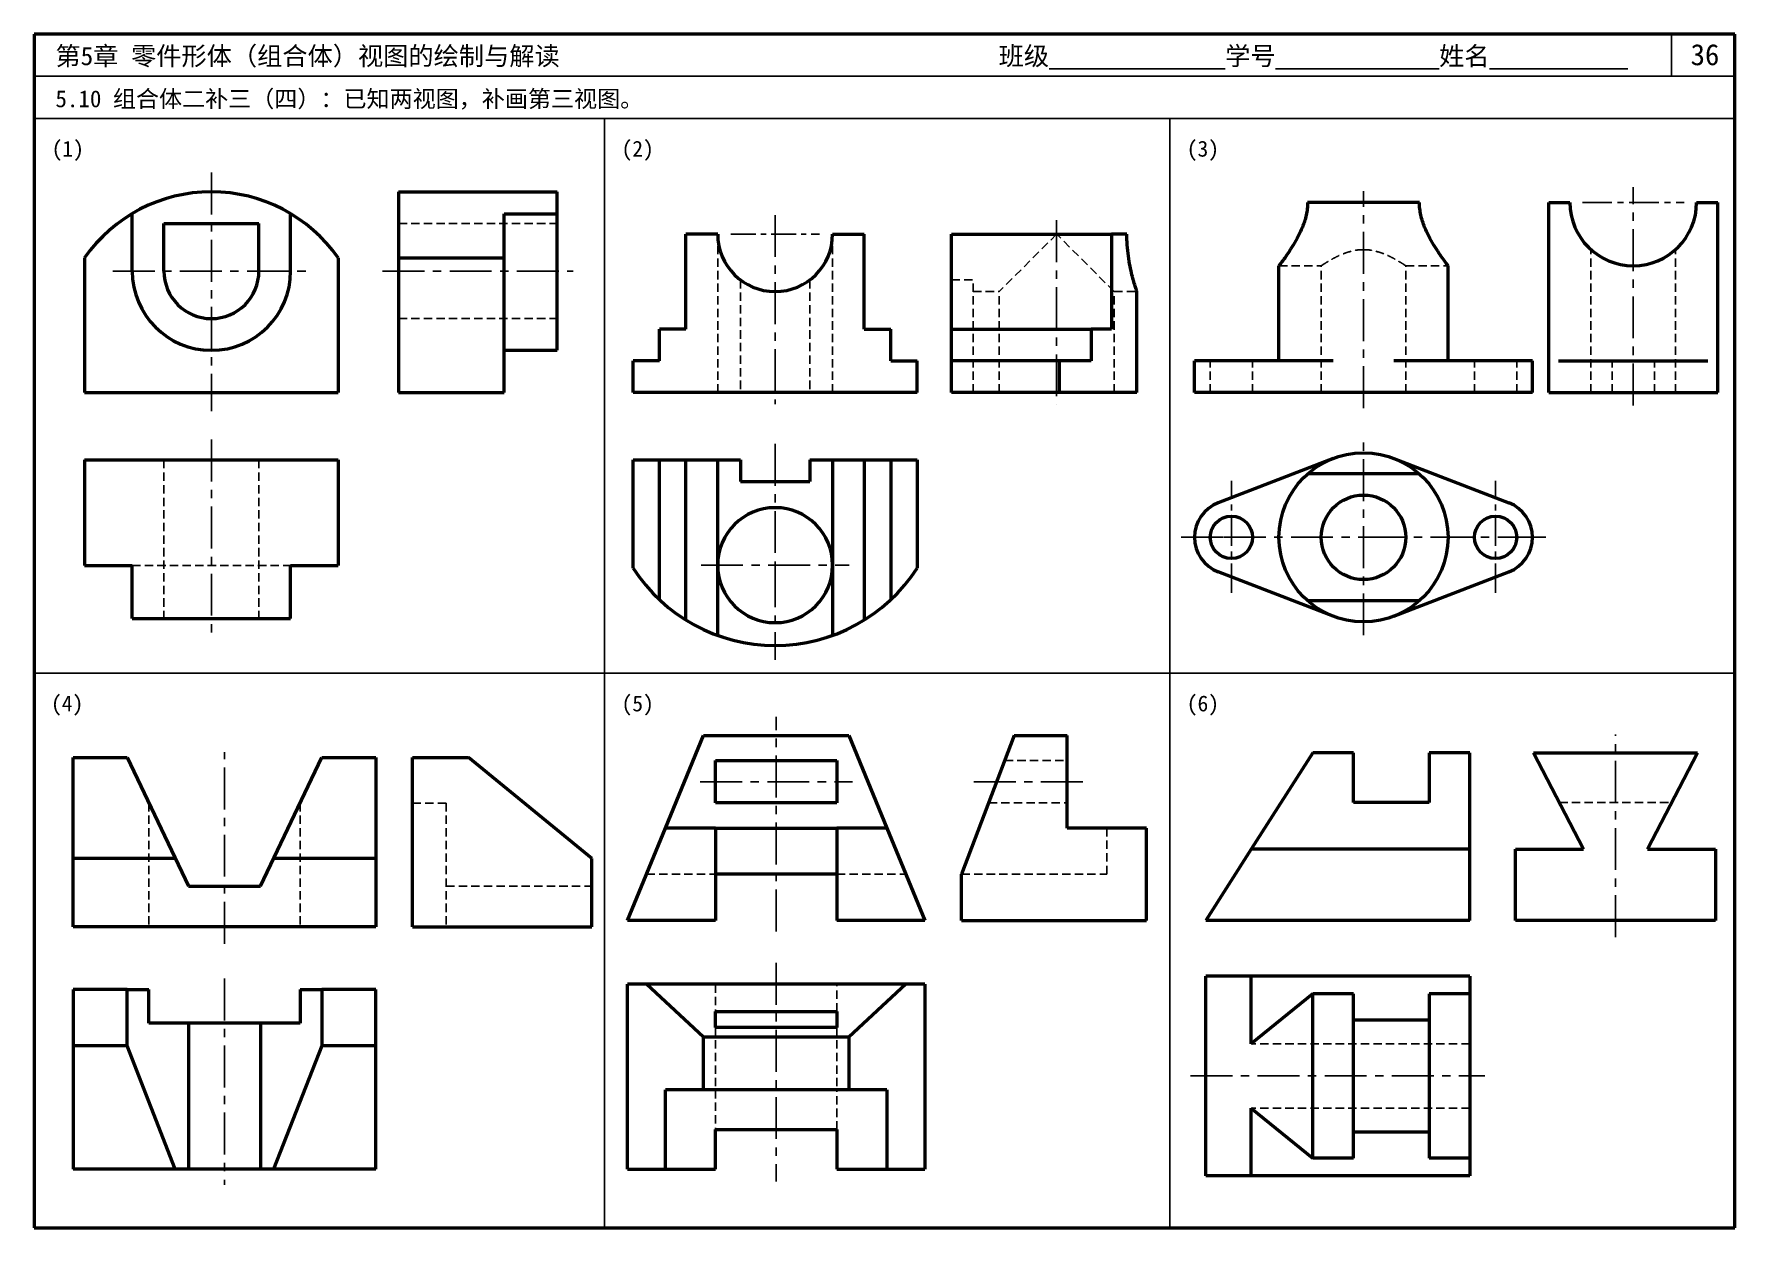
# Model space of a CAD drawing. Header units: millimetres. Extents: x 0 to 322, y 0 to 226.
import ezdxf

# ---------------------------------------------------------------- set-up
doc = ezdxf.new("R2010")
doc.units = ezdxf.units.MM
doc.header["$LTSCALE"] = 0.25
doc.linetypes.add('CENTER', pattern=[50.8, 31.75, -6.35, 6.35, -6.35])
doc.linetypes.add('HIDDEN', pattern=[9.525, 6.35, -3.175])
for name, color, linetype in [('点画线层', 7, 'CENTER'), ('答案', 1, 'Continuous'), ('虚线层', 7, 'HIDDEN')]:
    doc.layers.add(name, color=color, linetype=linetype)
doc.layers.add('粗实线层', color=7, linetype='Continuous', lineweight=50)
doc.styles.add('宋体', font='', dxfattribs={"height": 3.5})
doc.styles.get('宋体').set_extended_font_data('SimSun')

msp = doc.modelspace()

# ---------------------------------------------------------------- linework, layer by layer
at = {"lineweight": 50}
for p, q in [((322, 226), (0, 226)), ((0, 226), (0, 0)), ((322, 0), (322, 226)), ((0, 0), (322, 0))]:
    msp.add_line(p, q, dxfattribs=at)
for p, q in [((310, 218), (310, 226)), ((322, 218), (0, 218)), ((322, 210), (0, 210)), ((108, 210), (108, 0)), ((215, 210), (215, 0)), ((0, 105), (322, 105)), ((221.8, 58.21), (271.8, 58.21))]:
    msp.add_line(p, q)
at = {"layer": '点画线层'}
for p, q in [((33.58, 199.76), (33.58, 154.64)), ((302.74, 155.71), (302.74, 197.04)), ((140.3, 191.74), (140.3, 155.92)), ((14.92, 181.13), (52.74, 181.13)), ((33.58, 149.25), (33.58, 112.22)), ((140.3, 148.41), (140.3, 125.46)), ((251.68, 112.18), (251.68, 149.28)), ((217.18, 130.73), (225.26, 130.73)), ((225.26, 130.73), (251.68, 130.73)), ((251.68, 130.73), (278.84, 130.73)), ((278.84, 130.73), (286.18, 130.73)), ((126.27, 125.46), (154.32, 125.46)), ((140.3, 125.46), (140.3, 107.57)), ((140.48, 56.11), (140.48, 96.78)), ((299.39, 55.07), (299.39, 93.39)), ((36.05, 53.81), (36.05, 90.07)), ((126.12, 84.46), (154.96, 84.46)), ((177.91, 84.46), (199.97, 84.46))]:
    msp.add_line(p, q, dxfattribs=at)
at = {"layer": '点画线层', "ltscale": 0.7}
for p, q in [((293.11, 194.13), (312.38, 194.13)), ((226.68, 120.25), (226.68, 141.42)), ((276.68, 120.25), (276.68, 141.42))]:
    msp.add_line(p, q, dxfattribs=at)
at = {"layer": '点画线层', "ltscale": 0.6}
msp.add_line((131.9, 188.13), (148.69, 188.13), dxfattribs=at)
at = {"layer": '答案', "lineweight": 50}
for p, q in [((69.02, 196.13), (69.02, 183.63)), ((69.02, 196.13), (99.02, 196.13)), ((99.02, 191.99), (99.02, 196.13)), ((262.27, 194.13), (241.1, 194.13)), ((89.02, 183.63), (89.02, 191.99)), ((89.02, 191.99), (99.02, 191.99)), ((99.02, 181.13), (99.02, 191.99)), ((173.67, 170.13), (173.67, 188.13)), ((173.67, 188.13), (203.98, 188.13)), ((206.89, 188.13), (203.98, 188.13)), ((203.98, 188.13), (203.98, 170.13)), ((69.02, 183.63), (69.02, 158.13)), ((69.02, 183.63), (89.02, 183.63)), ((89.02, 158.13), (89.02, 183.63)), ((99.02, 166.13), (99.02, 181.13)), ((235.68, 164.13), (235.68, 182.13)), ((267.68, 164.13), (267.68, 182.13)), ((208.79, 158.13), (208.79, 177.25)), ((173.67, 164.13), (173.67, 170.13)), ((173.67, 170.13), (200.14, 170.13)), ((200.14, 170.13), (200.14, 164.13)), ((203.98, 170.13), (200.14, 170.13)), ((89.02, 166.13), (99.02, 166.13)), ((173.67, 158.13), (173.67, 164.13)), ((194.15, 164.13), (173.67, 164.13)), ((194.15, 158.13), (194.15, 164.13)), ((200.14, 164.13), (194.15, 164.13)), ((245.92, 164.13), (219.68, 164.13)), ((219.68, 158.13), (219.68, 164.13)), ((283.68, 164.13), (257.44, 164.13)), ((283.68, 158.13), (283.68, 164.13)), ((69.02, 158.13), (89.02, 158.13)), ((194.15, 158.13), (173.67, 158.13)), ((208.79, 158.13), (194.15, 158.13)), ((283.68, 158.13), (219.68, 158.13)), ((7.38, 45.11), (7.38, 11.13)), ((17.62, 45.11), (7.38, 45.11)), ((17.62, 34.49), (17.62, 45.11)), ((17.62, 45.11), (21.72, 45.11)), ((21.72, 38.74), (21.72, 45.11)), ((50.38, 45.11), (54.48, 45.11)), ((50.38, 45.11), (50.38, 38.74)), ((54.48, 45.11), (54.48, 34.49)), ((64.71, 45.11), (54.48, 45.11)), ((64.71, 11.13), (64.71, 45.11)), ((112.36, 11.12), (112.36, 46.12)), ((168.61, 46.12), (112.36, 46.12)), ((126.73, 36.12), (115.95, 46.12)), ((165.02, 46.12), (154.23, 36.12)), ((168.61, 46.12), (168.61, 11.12)), ((271.8, 47.69), (221.8, 47.69)), ((221.8, 9.86), (221.8, 47.69)), ((230.42, 34.86), (230.42, 47.69)), ((271.8, 47.69), (271.8, 9.86)), ((242.07, 44.32), (230.42, 34.86)), ((242.07, 13.23), (242.07, 44.32)), ((249.77, 44.32), (242.07, 44.32)), ((249.77, 13.23), (249.77, 44.32)), ((271.8, 44.32), (264.09, 44.32)), ((264.09, 44.32), (264.09, 13.23)), ((50.38, 38.74), (21.72, 38.74)), ((29.22, 38.74), (29.22, 11.13)), ((42.87, 38.74), (42.87, 11.13)), ((128.98, 40.98), (151.98, 40.98)), ((128.98, 37.93), (128.98, 40.98)), ((151.98, 40.98), (151.98, 37.93)), ((249.77, 39.41), (264.09, 39.41)), ((126.73, 26.12), (126.73, 36.12)), ((154.23, 36.12), (126.73, 36.12)), ((151.98, 37.93), (128.98, 37.93)), ((154.23, 36.12), (154.23, 26.12)), ((17.62, 34.49), (7.38, 34.49)), ((26.74, 11.13), (17.62, 34.49)), ((54.48, 34.49), (45.36, 11.13)), ((64.71, 34.49), (54.48, 34.49)), ((161.42, 26.12), (119.55, 26.12)), ((119.55, 11.12), (119.55, 26.12)), ((161.42, 26.12), (161.42, 11.12)), ((230.42, 9.86), (230.42, 22.69)), ((230.42, 22.69), (242.07, 13.23)), ((128.98, 18.62), (151.98, 18.62)), ((128.98, 11.12), (128.98, 18.62)), ((151.98, 18.62), (151.98, 11.12)), ((264.09, 18.14), (249.77, 18.14)), ((249.77, 13.23), (242.07, 13.23)), ((271.8, 13.23), (264.09, 13.23)), ((64.71, 11.13), (7.38, 11.13)), ((112.36, 11.12), (128.98, 11.12)), ((151.98, 11.12), (168.61, 11.12)), ((271.8, 9.86), (221.8, 9.86))]:
    msp.add_line(p, q, dxfattribs=at)
at = {"layer": '答案', "linetype": 'CENTER'}
for p, q in [((251.68, 155.19), (251.68, 196.23)), ((193.59, 190.76), (193.59, 155.8)), ((65.99, 181.13), (102.06, 181.13)), ((140.48, 50.18), (140.48, 8.81)), ((36.05, 47.24), (36.05, 8.19)), ((218.93, 28.77), (274.65, 28.77))]:
    msp.add_line(p, q, dxfattribs=at)
at = {"layer": '答案', "linetype": 'HIDDEN'}
for p, q in [((69.02, 190.13), (99.02, 190.13)), ((193.59, 188.13), (182.71, 177.25)), ((204.47, 177.25), (193.59, 188.13)), ((235.68, 182.13), (243.68, 182.13)), ((243.68, 158.13), (243.68, 182.13)), ((259.68, 158.13), (259.68, 182.13)), ((259.68, 182.13), (267.68, 182.13)), ((173.67, 179.44), (177.77, 179.44)), ((177.77, 158.13), (177.77, 179.44)), ((177.77, 177.25), (182.71, 177.25)), ((182.71, 158.13), (182.71, 177.25)), ((204.47, 158.13), (204.47, 177.25)), ((204.47, 177.25), (208.79, 177.25)), ((69.02, 172.13), (99.02, 172.13)), ((222.68, 158.13), (222.68, 164.13)), ((230.68, 158.13), (230.68, 164.13)), ((272.68, 158.13), (272.68, 164.13)), ((280.68, 158.13), (280.68, 164.13)), ((128.98, 46.12), (128.98, 40.98)), ((151.98, 40.98), (151.98, 46.12)), ((128.98, 37.93), (128.98, 26.12)), ((151.98, 37.93), (151.98, 26.12)), ((271.8, 34.86), (230.42, 34.86)), ((128.98, 26.12), (128.98, 18.62)), ((151.98, 18.62), (151.98, 26.12)), ((271.8, 22.69), (230.42, 22.69))]:
    msp.add_line(p, q, dxfattribs=at)
at = {"layer": '答案', "lineweight": 50}
for points, knots in [([(241.1, 194.13), (241.1, 193.72), (241.08, 193.32), (240.99, 192.52), (240.92, 192.12), (240.66, 190.94), (240.4, 190.17), (239.81, 188.72), (239.48, 188.02), (238.79, 186.75), (238.44, 186.16), (237.8, 185.13), (237.48, 184.65), (236.88, 183.78), (236.61, 183.39), (236.16, 182.77), (235.98, 182.53), (235.74, 182.21), (235.68, 182.13), (235.68, 182.13)], [-38.271025, -38.271025, -38.271025, -38.271025, -37.062344, -37.062344, -35.853663, -35.853663, -33.436302, -33.436302, -31.018941, -31.018941, -28.60158, -28.60158, -26.235063, -26.235063, -23.868546, -23.868546, -21.502029, -21.502029, -19.135512, -19.135512, -19.135512, -19.135512]), ([(267.68, 182.13), (267.68, 182.13), (267.62, 182.21), (267.38, 182.53), (267.21, 182.77), (266.75, 183.39), (266.48, 183.78), (265.89, 184.65), (265.57, 185.13), (264.92, 186.16), (264.57, 186.75), (263.89, 188.02), (263.55, 188.72), (262.96, 190.17), (262.71, 190.94), (262.45, 192.12), (262.38, 192.52), (262.29, 193.32), (262.27, 193.72), (262.27, 194.13)], [19.135512, 19.135512, 19.135512, 19.135512, 21.502029, 21.502029, 23.868546, 23.868546, 26.235063, 26.235063, 28.60158, 28.60158, 31.018941, 31.018941, 33.436302, 33.436302, 35.853663, 35.853663, 37.062344, 37.062344, 38.271025, 38.271025, 38.271025, 38.271025]), ([(208.79, 177.25), (208.79, 177.25), (208.77, 177.31), (208.68, 177.59), (208.61, 177.8), (208.43, 178.36), (208.32, 178.71), (208.09, 179.5), (207.97, 179.95), (207.73, 180.91), (207.61, 181.46), (207.38, 182.64), (207.27, 183.28), (207.08, 184.62), (207.01, 185.32), (206.91, 186.73), (206.89, 187.44), (206.89, 188.13)], [16.53698, 16.53698, 16.53698, 16.53698, 18.603581, 18.603581, 20.670182, 20.670182, 22.736783, 22.736783, 24.803384, 24.803384, 26.871028, 26.871028, 28.938671, 28.938671, 31.006315, 31.006315, 33.073959, 33.073959, 33.073959, 33.073959])]:
    msp.add_open_spline(points, degree=3, knots=knots, dxfattribs=at)
at = {"layer": '答案', "linetype": 'HIDDEN'}
for points, knots in [([(251.68, 185.18), (251.16, 185.18), (250.62, 185.14), (249.57, 184.95), (249.06, 184.82), (248.09, 184.5), (247.62, 184.31), (246.77, 183.93), (246.37, 183.73), (245.68, 183.36), (245.36, 183.17), (244.77, 182.83), (244.52, 182.67), (244.1, 182.41), (243.95, 182.3), (243.73, 182.16), (243.68, 182.13), (243.68, 182.13)], [0, 0, 0, 0, 1.578109, 1.578109, 3.156219, 3.156219, 4.734328, 4.734328, 6.312438, 6.312438, 7.873186, 7.873186, 9.433934, 9.433934, 10.994682, 10.994682, 12.55543, 12.55543, 12.55543, 12.55543]), ([(259.68, 182.13), (259.68, 182.13), (259.63, 182.16), (259.42, 182.3), (259.26, 182.41), (258.85, 182.67), (258.59, 182.83), (258.01, 183.17), (257.68, 183.36), (256.99, 183.73), (256.6, 183.93), (255.74, 184.31), (255.28, 184.5), (254.3, 184.82), (253.79, 184.95), (252.74, 185.14), (252.21, 185.18), (251.68, 185.18)], [37.666289, 37.666289, 37.666289, 37.666289, 39.227037, 39.227037, 40.787785, 40.787785, 42.348533, 42.348533, 43.909281, 43.909281, 45.487391, 45.487391, 47.0655, 47.0655, 48.643609, 48.643609, 50.221719, 50.221719, 50.221719, 50.221719])]:
    msp.add_open_spline(points, degree=3, knots=knots, dxfattribs=at)
at = {"layer": '粗实线层'}
for p, q in [((286.74, 194.13), (290.74, 194.13)), ((286.74, 158.13), (286.74, 194.13)), ((314.74, 194.13), (318.74, 194.13)), ((318.74, 158.13), (318.74, 194.13)), ((18.58, 181.13), (18.58, 191.99)), ((24.58, 181.13), (24.58, 190.13)), ((24.58, 190.13), (42.58, 190.13)), ((42.58, 181.13), (42.58, 190.13)), ((48.58, 181.13), (48.58, 191.99)), ((129.42, 188.13), (123.42, 188.13)), ((123.42, 170.13), (123.42, 188.13)), ((151.18, 188.13), (157.18, 188.13)), ((157.18, 170.13), (157.18, 188.13)), ((9.58, 183.63), (9.58, 158.13)), ((57.58, 183.63), (57.58, 158.13)), ((123.42, 170.13), (118.42, 170.13)), ((118.42, 164.13), (118.42, 170.13)), ((157.18, 170.13), (162.18, 170.13)), ((162.18, 164.13), (162.18, 170.13)), ((113.42, 158.13), (113.42, 164.13)), ((118.42, 164.13), (113.42, 164.13)), ((162.18, 164.13), (167.18, 164.13)), ((167.18, 158.13), (167.18, 164.13)), ((288.61, 164.13), (316.87, 164.13)), ((9.58, 158.13), (57.58, 158.13)), ((123.66, 158.13), (113.42, 158.13)), ((156.94, 158.13), (123.66, 158.13)), ((167.18, 158.13), (156.94, 158.13)), ((286.74, 158.13), (318.74, 158.13)), ((9.58, 145.38), (57.58, 145.38)), ((9.58, 145.38), (9.58, 125.38)), ((57.58, 145.38), (57.58, 125.38)), ((113.42, 124.9), (113.42, 145.38)), ((113.42, 145.38), (133.74, 145.38)), ((118.42, 118.91), (118.42, 145.38)), ((123.42, 115.07), (123.42, 145.38)), ((129.42, 128.74), (129.42, 145.38)), ((133.74, 145.38), (133.74, 141.28)), ((146.85, 145.38), (167.18, 145.38)), ((146.85, 145.38), (146.85, 141.28)), ((151.18, 145.38), (151.18, 128.74)), ((157.18, 145.38), (157.18, 115.07)), ((162.18, 145.38), (162.18, 118.91)), ((167.18, 145.38), (167.18, 124.9)), ((245.92, 145.66), (224.16, 137.26)), ((257.44, 145.66), (279.2, 137.26)), ((262.27, 142.73), (241.1, 142.73)), ((133.74, 141.28), (146.85, 141.28)), ((129.42, 112.16), (129.42, 128.74)), ((151.18, 128.74), (151.18, 112.16)), ((9.58, 125.38), (18.58, 125.38)), ((18.58, 115.38), (18.58, 125.38)), ((48.58, 125.38), (57.58, 125.38)), ((48.58, 115.38), (48.58, 125.38)), ((245.92, 115.8), (224.16, 124.2)), ((257.44, 115.8), (279.2, 124.2)), ((262.27, 118.73), (241.1, 118.73)), ((18.58, 115.38), (48.58, 115.38)), ((119.55, 75.71), (126.73, 93.21)), ((126.73, 93.21), (154.23, 93.21)), ((154.23, 93.21), (161.42, 75.71)), ((185.57, 93.21), (175.57, 66.96)), ((185.57, 93.21), (195.57, 93.21)), ((195.57, 75.71), (195.57, 93.21)), ((7.38, 89.03), (17.62, 89.03)), ((7.38, 57.03), (7.38, 89.03)), ((17.62, 89.03), (29.22, 64.7)), ((42.87, 64.7), (54.48, 89.03)), ((54.48, 89.03), (64.71, 89.03)), ((64.71, 89.03), (64.71, 57.03)), ((71.64, 89.03), (82.26, 89.03)), ((71.64, 57.03), (71.64, 89.03)), ((105.62, 69.92), (82.26, 89.03)), ((128.98, 80.46), (128.98, 88.46)), ((128.98, 88.46), (151.98, 88.46)), ((151.98, 88.46), (151.98, 80.46)), ((242.07, 89.97), (230.42, 71.73)), ((249.77, 89.97), (242.07, 89.97)), ((249.77, 80.51), (249.77, 89.97)), ((271.8, 89.97), (264.09, 89.97)), ((264.09, 89.97), (264.09, 80.51)), ((271.8, 71.73), (271.8, 89.97)), ((293.31, 71.73), (283.85, 89.97)), ((283.85, 89.97), (314.93, 89.97)), ((314.93, 89.97), (305.47, 71.73)), ((264.09, 80.51), (249.77, 80.51)), ((151.98, 80.46), (128.98, 80.46)), ((112.36, 58.21), (119.55, 75.71)), ((128.98, 75.71), (119.55, 75.71)), ((128.98, 75.71), (128.98, 58.21)), ((128.98, 75.71), (151.98, 75.71)), ((151.98, 75.71), (151.98, 58.21)), ((161.42, 75.71), (151.98, 75.71)), ((161.42, 75.71), (168.61, 58.21)), ((210.57, 75.71), (195.57, 75.71)), ((210.57, 58.21), (210.57, 75.71)), ((230.42, 71.73), (221.8, 58.21)), ((271.8, 71.73), (230.42, 71.73)), ((271.8, 58.21), (271.8, 71.73)), ((280.47, 58.21), (280.47, 71.73)), ((280.47, 71.73), (293.31, 71.73)), ((305.47, 71.73), (318.31, 71.73)), ((318.31, 71.73), (318.31, 58.21)), ((26.74, 69.92), (7.38, 69.92)), ((64.71, 69.92), (45.36, 69.92)), ((105.62, 57.03), (105.62, 69.92)), ((29.22, 64.7), (42.87, 64.7)), ((151.98, 66.96), (128.98, 66.96)), ((175.57, 58.21), (175.57, 66.96)), ((128.98, 58.21), (112.36, 58.21)), ((168.61, 58.21), (151.98, 58.21)), ((175.57, 58.21), (210.57, 58.21)), ((271.8, 58.21), (221.8, 58.21)), ((318.31, 58.21), (280.47, 58.21)), ((64.71, 57.03), (7.38, 57.03)), ((71.64, 57.03), (105.62, 57.03))]:
    msp.add_line(p, q, dxfattribs=at)
for centre, radius in [((251.68, 130.73), 16), ((251.68, 130.73), 8), ((226.68, 130.73), 4), ((276.68, 130.73), 4)]:
    msp.add_circle(centre, radius, dxfattribs=at)
for centre, radius, start, end in [((33.58, 166.84), 29.29, 34.976, 145.024), ((302.74, 194.13), 12, 180, 0), ((140.3, 188.13), 10.88, 180, 0), ((33.58, 181.13), 15, 180, 0), ((33.58, 181.13), 9, 180, 0), ((140.3, 125.46), 10.88, 0, 180), ((226.68, 130.73), 7, 111.1002, 248.8998), ((276.68, 130.73), 7, 291.1002, 68.8998), ((140.3, 142.26), 32, 212.8599, 327.1401), ((140.3, 125.46), 10.88, 180, 0)]:
    msp.add_arc(centre, radius, start, end, dxfattribs=at)
at = {"layer": '虚线层'}
for p, q in [((129.42, 158.13), (129.42, 188.13)), ((151.18, 158.13), (151.18, 188.13)), ((294.74, 158.13), (294.74, 185.18)), ((310.74, 158.13), (310.74, 185.18)), ((133.74, 179.44), (133.74, 158.13)), ((146.85, 179.44), (146.85, 158.13)), ((298.74, 158.13), (298.74, 164.13)), ((306.74, 158.13), (306.74, 164.13)), ((24.58, 145.38), (24.58, 115.38)), ((42.58, 145.38), (42.58, 115.38)), ((18.58, 125.38), (48.58, 125.38)), ((183.76, 88.46), (195.57, 88.46)), ((288.75, 80.51), (310.02, 80.51)), ((21.72, 80.44), (21.72, 57.03)), ((50.38, 80.44), (50.38, 57.03)), ((78.01, 80.44), (71.64, 80.44)), ((78.01, 80.44), (78.01, 57.03)), ((180.71, 80.46), (195.57, 80.46)), ((203.07, 75.71), (203.07, 66.96)), ((78.01, 64.7), (105.62, 64.7)), ((115.95, 66.96), (128.98, 66.96)), ((151.98, 66.96), (165.02, 66.96)), ((175.57, 66.96), (203.07, 66.96))]:
    msp.add_line(p, q, dxfattribs=at)

# ---------------------------------------------------------------- texts
at = {"style": '宋体'}
for s, height, p in [('第5章 零件形体（组合体）视图的绘制与解读', 3.5, (4.05, 220.1)), ('班级%%U              %%U学号%%U             %%U姓名%%U           ', 3.5, (182.61, 220.1)), ('36', 4, (313.6, 220.1)), ('5.10 组合体二补三（四）：已知两视图，补画第三视图。', 3.2, (4.05, 212.14)), ('(1)', 3, (3.33, 202.79)), ('(2)', 3, (111.21, 202.79)), ('(3)', 3, (218.21, 202.79)), ('(4)', 3, (3.21, 97.79)), ('(5)', 3, (111.21, 97.79)), ('(6)', 3, (218.21, 97.79))]:
    msp.add_text(s, height=height, dxfattribs=at).set_placement(p)

doc.saveas('drawing.dxf')
